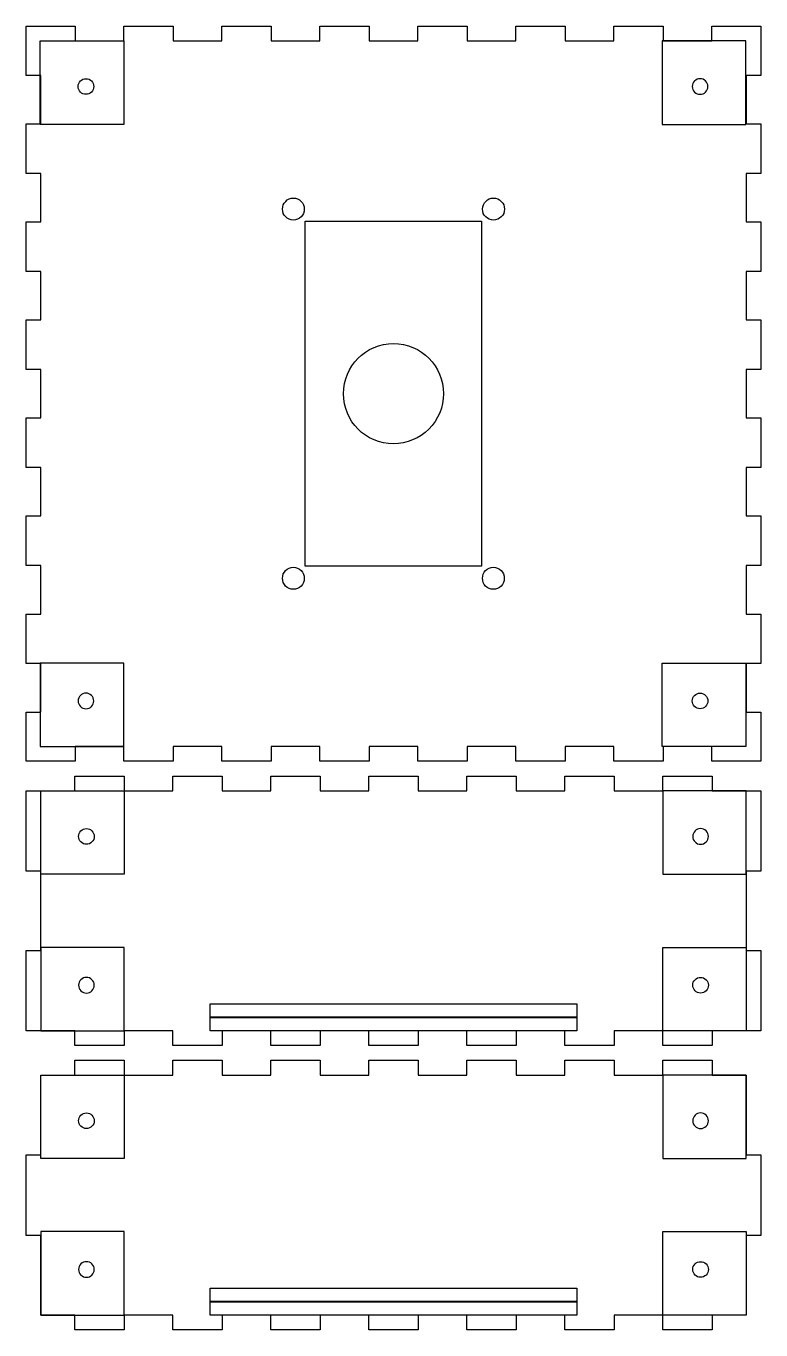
# Model space of a CAD drawing. Extents: x 632 to 955, y 370 to 653.
# Drawn here: x 632.2 to 792.2, y 369.7 to 653.4 of the extents above; entities that cross this region are included whole.
import ezdxf

# ---------------------------------------------------------------- set-up
doc = ezdxf.new("R2010")
doc.units = 0
doc.layers.add('Calque_1', color=7, linetype='CONTINUOUS')

msp = doc.modelspace()

# ---------------------------------------------------------------- linework, layer by layer
at = {"layer": 'Calque_1', "color": 1}
for p, q in [((632.15911, 653.440006), (642.879123, 653.440006)), ((632.15911, 642.720021), (632.15911, 653.440006)), ((642.879123, 653.440006), (642.879123, 650.240001)), ((653.439117, 650.240001), (653.439117, 653.440006)), ((653.439117, 653.440006), (664.212442, 653.440006)), ((664.212442, 653.440006), (664.212442, 650.240001)), ((674.772435, 650.240001), (674.772435, 653.440006)), ((674.772435, 653.440006), (685.54576, 653.440006)), ((685.54576, 653.440006), (685.54576, 650.240001)), ((696.105782, 650.240001), (696.105782, 653.440006)), ((696.105782, 653.440006), (706.879107, 653.440006)), ((706.879107, 653.440006), (706.879107, 650.240001)), ((717.4391, 650.240001), (717.4391, 653.440006)), ((717.4391, 653.440006), (728.212454, 653.440006)), ((728.212454, 653.440006), (728.212454, 650.240001)), ((738.772447, 650.240001), (738.772447, 653.440006)), ((738.772447, 653.440006), (749.545772, 653.440006)), ((749.545772, 653.440006), (749.545772, 650.240001)), ((760.105765, 650.240001), (760.105765, 653.440006)), ((760.105765, 653.440006), (770.879119, 653.440006)), ((770.879119, 653.440006), (770.879119, 650.240001)), ((781.439112, 650.240001), (781.439112, 653.440006)), ((781.439112, 653.440006), (792.159097, 653.440006)), ((792.159097, 653.440006), (792.159097, 642.720021)), ((642.879123, 650.240001), (653.439117, 650.240001)), ((664.212442, 650.240001), (674.772435, 650.240001)), ((685.54576, 650.240001), (696.105782, 650.240001)), ((706.879107, 650.240001), (717.4391, 650.240001)), ((728.212454, 650.240001), (738.772447, 650.240001)), ((749.545772, 650.240001), (760.105765, 650.240001)), ((770.879119, 650.240001), (781.439112, 650.240001)), ((635.359115, 642.720021), (632.15911, 642.720021)), ((635.359115, 632.160008), (635.359115, 642.720021)), ((792.159097, 642.720021), (788.959092, 642.720021)), ((788.959092, 642.720021), (788.959092, 632.160008)), ((645.202427, 638.589976), (645.202427, 638.589976)), ((778.902461, 638.589988), (778.902461, 638.589988)), ((632.15911, 621.386674), (632.15911, 632.160008)), ((632.15911, 632.160008), (635.359115, 632.160008)), ((788.959092, 632.160008), (792.159097, 632.160008)), ((792.159097, 632.160008), (792.159097, 621.386674)), ((635.359115, 621.386674), (632.15911, 621.386674)), ((635.359115, 610.826673), (635.359115, 621.386674)), ((792.159097, 621.386674), (788.959092, 621.386674)), ((788.959092, 621.386674), (788.959092, 610.826673)), ((692.728414, 613.604111), (692.728414, 613.604111)), ((736.331916, 613.604111), (736.331916, 613.604111)), ((632.15911, 600.053342), (632.15911, 610.826673)), ((632.15911, 610.826673), (635.359115, 610.826673)), ((788.959092, 610.826673), (792.159097, 610.826673)), ((792.159097, 610.826673), (792.159097, 600.053342)), ((635.359115, 600.053342), (632.15911, 600.053342)), ((635.359115, 589.49334), (635.359115, 600.053342)), ((792.159097, 600.053342), (788.959092, 600.053342)), ((788.959092, 600.053342), (788.959092, 589.49334)), ((632.15911, 578.720006), (632.15911, 589.49334)), ((632.15911, 589.49334), (635.359115, 589.49334)), ((788.959092, 589.49334), (792.159097, 589.49334)), ((792.159097, 589.49334), (792.159097, 578.720006)), ((635.359115, 578.720006), (632.15911, 578.720006)), ((635.359115, 568.160007), (635.359115, 578.720006)), ((792.159097, 578.720006), (788.959092, 578.720006)), ((788.959092, 578.720006), (788.959092, 568.160007)), ((723.05909, 573.439996), (723.05909, 573.439996)), ((632.15911, 557.386674), (632.15911, 568.160007)), ((632.15911, 568.160007), (635.359115, 568.160007)), ((788.959092, 568.160007), (792.159097, 568.160007)), ((792.159097, 568.160007), (792.159097, 557.386674)), ((635.359115, 557.386674), (632.15911, 557.386674)), ((635.359115, 546.826675), (635.359115, 557.386674)), ((792.159097, 557.386674), (788.959092, 557.386674)), ((788.959092, 557.386674), (788.959092, 546.826675)), ((632.15911, 536.053341), (632.15911, 546.826675)), ((632.15911, 546.826675), (635.359115, 546.826675)), ((788.959092, 546.826675), (792.159097, 546.826675)), ((792.159097, 546.826675), (792.159097, 536.053341)), ((635.359115, 536.053341), (632.15911, 536.053341)), ((635.359115, 525.493342), (635.359115, 536.053341)), ((792.159097, 536.053341), (788.959092, 536.053341)), ((788.959092, 536.053341), (788.959092, 525.493342)), ((692.725903, 533.275908), (692.725903, 533.275908)), ((736.271521, 533.275908), (736.271521, 533.275908)), ((632.15911, 514.720009), (632.15911, 525.493342)), ((632.15911, 525.493342), (635.359115, 525.493342)), ((788.959092, 525.493342), (792.159097, 525.493342)), ((792.159097, 525.493342), (792.159097, 514.720009)), ((635.359115, 514.720009), (632.15911, 514.720009)), ((635.359115, 504.16001), (635.359115, 514.720009)), ((792.159097, 514.720009), (788.959092, 514.720009)), ((788.959092, 514.720009), (788.959092, 504.16001)), ((645.202415, 508.290037), (645.202415, 508.290037)), ((778.902504, 508.29005), (778.902504, 508.29005)), ((632.15911, 493.440011), (632.15911, 504.16001)), ((632.15911, 504.16001), (635.359115, 504.16001)), ((788.959092, 504.16001), (792.159097, 504.16001)), ((792.159097, 504.16001), (792.159097, 493.440011)), ((653.439117, 496.64001), (642.879123, 496.64001)), ((642.879123, 496.64001), (642.879123, 493.440011)), ((653.439117, 493.440011), (653.439117, 496.64001)), ((674.772435, 496.64001), (664.212442, 496.64001)), ((664.212442, 496.64001), (664.212442, 493.440011)), ((674.772435, 493.440011), (674.772435, 496.64001)), ((696.105782, 496.64001), (685.54576, 496.64001)), ((685.54576, 496.64001), (685.54576, 493.440011)), ((696.105782, 493.440011), (696.105782, 496.64001)), ((717.4391, 496.64001), (706.879107, 496.64001)), ((706.879107, 496.64001), (706.879107, 493.440011)), ((717.4391, 493.440011), (717.4391, 496.64001)), ((738.772447, 496.64001), (728.212454, 496.64001)), ((728.212454, 496.64001), (728.212454, 493.440011)), ((738.772447, 493.440011), (738.772447, 496.64001)), ((760.105765, 496.64001), (749.545772, 496.64001)), ((749.545772, 496.64001), (749.545772, 493.440011)), ((760.105765, 493.440011), (760.105765, 496.64001)), ((781.439112, 496.64001), (770.879119, 496.64001)), ((770.879119, 496.64001), (770.879119, 493.440011)), ((781.439112, 493.440011), (781.439112, 496.64001)), ((642.879123, 493.440011), (632.15911, 493.440011)), ((664.212442, 493.440011), (653.439117, 493.440011)), ((685.54576, 493.440011), (674.772435, 493.440011)), ((706.879107, 493.440011), (696.105782, 493.440011)), ((728.212454, 493.440011), (717.4391, 493.440011)), ((749.545772, 493.440011), (738.772447, 493.440011)), ((770.879119, 493.440011), (760.105765, 493.440011)), ((792.159097, 493.440011), (781.439112, 493.440011)), ((642.772415, 487.039987), (642.772415, 490.239986)), ((642.772415, 490.239986), (653.54574, 490.239986)), ((653.54574, 490.239986), (653.54574, 487.039987)), ((664.105734, 487.039987), (664.105734, 490.239986)), ((664.105734, 490.239986), (674.879087, 490.239986)), ((674.879087, 490.239986), (674.879087, 487.039987)), ((685.43908, 487.039987), (685.43908, 490.239986)), ((685.43908, 490.239986), (696.212405, 490.239986)), ((696.212405, 490.239986), (696.212405, 487.039987)), ((706.772399, 487.039987), (706.772399, 490.239986)), ((706.772399, 490.239986), (717.545752, 490.239986)), ((717.545752, 490.239986), (717.545752, 487.039987)), ((728.105745, 487.039987), (728.105745, 490.239986)), ((728.105745, 490.239986), (738.87907, 490.239986)), ((738.87907, 490.239986), (738.87907, 487.039987)), ((749.439092, 487.039987), (749.439092, 490.239986)), ((749.439092, 490.239986), (760.212417, 490.239986)), ((760.212417, 490.239986), (760.212417, 487.039987)), ((770.77241, 487.039987), (770.77241, 490.239986)), ((770.77241, 490.239986), (781.545736, 490.239986)), ((781.545736, 490.239986), (781.545736, 487.039987)), ((632.159082, 487.039987), (642.772415, 487.039987)), ((632.159082, 469.564432), (632.159082, 487.039987)), ((653.54574, 487.039987), (664.105734, 487.039987)), ((674.879087, 487.039987), (685.43908, 487.039987)), ((696.212405, 487.039987), (706.772399, 487.039987)), ((717.545752, 487.039987), (728.105745, 487.039987)), ((738.87907, 487.039987), (749.439092, 487.039987)), ((760.212417, 487.039987), (770.77241, 487.039987)), ((781.545736, 487.039987), (792.159069, 487.039987)), ((792.159069, 487.039987), (792.159069, 469.564432)), ((645.309071, 475.389961), (645.309071, 475.389961)), ((779.009104, 475.389974), (779.009104, 475.389974)), ((635.359087, 469.564432), (632.159082, 469.564432)), ((635.359087, 452.248877), (635.359087, 469.564432)), ((792.159069, 469.564432), (788.959064, 469.564432)), ((788.959064, 469.564432), (788.959064, 452.248877)), ((632.159082, 434.773321), (632.159082, 452.248877)), ((632.159082, 452.248877), (635.359087, 452.248877)), ((788.959064, 452.248877), (792.159069, 452.248877)), ((792.159069, 452.248877), (792.159069, 434.773321)), ((645.309059, 446.423332), (645.309059, 446.423332)), ((779.009148, 446.423384), (779.009148, 446.423384)), ((672.209088, 440.673322), (752.109085, 440.673322)), ((672.209088, 437.773322), (672.209088, 440.673322)), ((752.109085, 440.673322), (752.109085, 437.773322)), ((752.109085, 437.773322), (672.209088, 437.773322)), ((642.772415, 434.773321), (632.159082, 434.773321)), ((642.772415, 431.573319), (642.772415, 434.773321)), ((664.105734, 434.773321), (653.54574, 434.773321)), ((653.54574, 434.773321), (653.54574, 431.573319)), ((664.105734, 431.573319), (664.105734, 434.773321)), ((685.43908, 434.773321), (674.879087, 434.773321)), ((674.879087, 434.773321), (674.879087, 431.573319)), ((685.43908, 431.573319), (685.43908, 434.773321)), ((706.772399, 434.773321), (696.212405, 434.773321)), ((696.212405, 434.773321), (696.212405, 431.573319)), ((706.772399, 431.573319), (706.772399, 434.773321)), ((728.105745, 434.773321), (717.545752, 434.773321)), ((717.545752, 434.773321), (717.545752, 431.573319)), ((728.105745, 431.573319), (728.105745, 434.773321)), ((749.439092, 434.773321), (738.87907, 434.773321)), ((738.87907, 434.773321), (738.87907, 431.573319)), ((749.439092, 431.573319), (749.439092, 434.773321)), ((770.77241, 434.773321), (760.212417, 434.773321)), ((760.212417, 434.773321), (760.212417, 431.573319)), ((770.77241, 431.573319), (770.77241, 434.773321)), ((792.159069, 434.773321), (781.545736, 434.773321)), ((781.545736, 434.773321), (781.545736, 431.573319)), ((653.54574, 431.573319), (642.772415, 431.573319)), ((674.879087, 431.573319), (664.105734, 431.573319)), ((696.212405, 431.573319), (685.43908, 431.573319)), ((717.545752, 431.573319), (706.772399, 431.573319)), ((738.87907, 431.573319), (728.105745, 431.573319)), ((760.212417, 431.573319), (749.439092, 431.573319)), ((781.545736, 431.573319), (770.77241, 431.573319)), ((642.772443, 425.173349), (642.772443, 428.373348)), ((642.772443, 428.373348), (653.545768, 428.373348)), ((653.545768, 428.373348), (653.545768, 425.173349)), ((664.105762, 425.173349), (664.105762, 428.373348)), ((664.105762, 428.373348), (674.879115, 428.373348)), ((674.879115, 428.373348), (674.879115, 425.173349)), ((685.439108, 425.173349), (685.439108, 428.373348)), ((685.439108, 428.373348), (696.212434, 428.373348)), ((696.212434, 428.373348), (696.212434, 425.173349)), ((706.772427, 425.173349), (706.772427, 428.373348)), ((706.772427, 428.373348), (717.54578, 428.373348)), ((717.54578, 428.373348), (717.54578, 425.173349)), ((728.105774, 425.173349), (728.105774, 428.373348)), ((728.105774, 428.373348), (738.879099, 428.373348)), ((738.879099, 428.373348), (738.879099, 425.173349)), ((749.43912, 425.173349), (749.43912, 428.373348)), ((749.43912, 428.373348), (760.212445, 428.373348)), ((760.212445, 428.373348), (760.212445, 425.173349)), ((770.772439, 425.173349), (770.772439, 428.373348)), ((770.772439, 428.373348), (781.545764, 428.373348)), ((781.545764, 428.373348), (781.545764, 425.173349)), ((635.359115, 425.173349), (642.772443, 425.173349)), ((635.359115, 407.80446), (635.359115, 425.173349)), ((653.545768, 425.173349), (664.105762, 425.173349)), ((674.879115, 425.173349), (685.439108, 425.173349)), ((696.212434, 425.173349), (706.772427, 425.173349)), ((717.54578, 425.173349), (728.105774, 425.173349)), ((738.879099, 425.173349), (749.43912, 425.173349)), ((760.212445, 425.173349), (770.772439, 425.173349)), ((781.545764, 425.173349), (788.959092, 425.173349)), ((788.959092, 425.173349), (788.959092, 407.80446)), ((645.309079, 413.523318), (645.309079, 413.523318)), ((779.009141, 413.52333), (779.009141, 413.52333)), ((632.15911, 390.27557), (632.15911, 407.80446)), ((632.15911, 407.80446), (635.359115, 407.80446)), ((788.959092, 407.80446), (792.159097, 407.80446)), ((792.159097, 407.80446), (792.159097, 390.27557)), ((635.359115, 390.27557), (632.15911, 390.27557)), ((635.359115, 372.906685), (635.359115, 390.27557)), ((792.159097, 390.27557), (788.959092, 390.27557)), ((788.959092, 390.27557), (788.959092, 372.906685)), ((645.309067, 384.556705), (645.309067, 384.556705)), ((779.009128, 384.556712), (779.009128, 384.556712)), ((672.209116, 378.806686), (752.109113, 378.806686)), ((672.209116, 375.906686), (672.209116, 378.806686)), ((752.109113, 378.806686), (752.109113, 375.906686)), ((752.109113, 375.906686), (672.209116, 375.906686)), ((642.772443, 372.906685), (635.359115, 372.906685)), ((642.772443, 369.706683), (642.772443, 372.906685)), ((664.105762, 372.906685), (653.545768, 372.906685)), ((653.545768, 372.906685), (653.545768, 369.706683)), ((664.105762, 369.706683), (664.105762, 372.906685)), ((685.439108, 372.906685), (674.879115, 372.906685)), ((674.879115, 372.906685), (674.879115, 369.706683)), ((685.439108, 369.706683), (685.439108, 372.906685)), ((706.772427, 372.906685), (696.212434, 372.906685)), ((696.212434, 372.906685), (696.212434, 369.706683)), ((706.772427, 369.706683), (706.772427, 372.906685)), ((728.105774, 372.906685), (717.54578, 372.906685)), ((717.54578, 372.906685), (717.54578, 369.706683)), ((728.105774, 369.706683), (728.105774, 372.906685)), ((749.43912, 372.906685), (738.879099, 372.906685)), ((738.879099, 372.906685), (738.879099, 369.706683)), ((749.43912, 369.706683), (749.43912, 372.906685)), ((770.772439, 372.906685), (760.212445, 372.906685)), ((760.212445, 372.906685), (760.212445, 369.706683)), ((770.772439, 369.706683), (770.772439, 372.906685)), ((788.959092, 372.906685), (781.545764, 372.906685)), ((781.545764, 372.906685), (781.545764, 369.706683)), ((653.545768, 369.706683), (642.772443, 369.706683)), ((674.879115, 369.706683), (664.105762, 369.706683)), ((696.212434, 369.706683), (685.439108, 369.706683)), ((717.54578, 369.706683), (706.772427, 369.706683)), ((738.879099, 369.706683), (728.105774, 369.706683)), ((760.212445, 369.706683), (749.43912, 369.706683)), ((781.545764, 369.706683), (770.772439, 369.706683))]:
    msp.add_line(p, q, dxfattribs=at)
at = {"layer": 'Calque_1', "color": 3}
for p, q in [((635.252435, 650.240001), (653.439117, 650.240001)), ((635.252435, 632.053291), (635.252435, 650.240001)), ((653.439117, 650.240001), (653.439117, 632.053291)), ((788.852453, 650.240014), (770.665772, 650.240014)), ((770.665772, 650.240014), (770.665772, 632.053304)), ((788.852453, 632.053304), (788.852453, 650.240014)), ((653.439117, 632.053291), (635.252435, 632.053291)), ((770.665772, 632.053304), (788.852453, 632.053304)), ((692.925885, 611.004083), (731.331926, 611.004083)), ((692.925885, 535.87588), (692.925885, 611.004083)), ((731.331926, 611.004083), (731.331926, 535.87588)), ((731.331926, 535.87588), (692.925885, 535.87588)), ((653.439104, 514.826721), (635.252423, 514.826721)), ((635.252423, 514.826721), (635.252423, 496.640012)), ((653.439104, 496.640012), (653.439104, 514.826721)), ((770.665815, 496.640024), (770.665815, 514.826734)), ((770.665815, 514.826734), (788.852497, 514.826734)), ((788.852497, 514.826734), (788.852497, 496.640024)), ((635.252423, 496.640012), (653.439104, 496.640012)), ((788.852497, 496.640024), (770.665815, 496.640024)), ((635.359079, 487.039987), (653.54576, 487.039987)), ((635.359079, 468.853277), (635.359079, 487.039987)), ((653.54576, 487.039987), (653.54576, 468.853277)), ((788.959097, 487.039999), (770.772415, 487.039999)), ((770.772415, 487.039999), (770.772415, 468.85329)), ((788.959097, 468.85329), (788.959097, 487.039999)), ((653.54576, 468.853277), (635.359079, 468.853277)), ((770.772415, 468.85329), (788.959097, 468.85329)), ((653.545747, 452.960016), (635.359066, 452.960016)), ((635.359066, 452.960016), (635.359066, 434.773306)), ((653.545747, 434.773306), (653.545747, 452.960016)), ((770.772459, 434.773358), (770.772459, 452.960068)), ((770.772459, 452.960068), (788.959141, 452.960068)), ((788.959141, 452.960068), (788.959141, 434.773358)), ((672.209088, 437.673326), (752.109076, 437.673326)), ((672.209088, 434.773326), (672.209088, 437.673326)), ((752.109076, 437.673326), (752.109076, 434.773326)), ((635.359066, 434.773306), (653.545747, 434.773306)), ((752.109076, 434.773326), (672.209088, 434.773326)), ((788.959141, 434.773358), (770.772459, 434.773358)), ((635.359087, 425.173344), (653.545768, 425.173344)), ((635.359087, 406.986633), (635.359087, 425.173344)), ((653.545768, 425.173344), (653.545768, 406.986633)), ((788.959133, 425.173356), (770.772452, 425.173356)), ((770.772452, 425.173356), (770.772452, 406.986646)), ((788.959133, 406.986646), (788.959133, 425.173356)), ((653.545768, 406.986633), (635.359087, 406.986633)), ((770.772452, 406.986646), (788.959133, 406.986646)), ((653.545755, 391.093389), (635.359074, 391.093389)), ((635.359074, 391.093389), (635.359074, 372.90668)), ((653.545755, 372.90668), (653.545755, 391.093389)), ((770.772439, 372.906687), (770.772439, 391.093397)), ((770.772439, 391.093397), (788.959121, 391.093397)), ((788.959121, 391.093397), (788.959121, 372.906687)), ((672.209116, 375.806689), (752.109104, 375.806689)), ((672.209116, 372.906689), (672.209116, 375.806689)), ((752.109104, 375.806689), (752.109104, 372.906689)), ((635.359074, 372.90668), (653.545755, 372.90668)), ((752.109104, 372.906689), (672.209116, 372.906689)), ((788.959121, 372.906687), (770.772439, 372.906687))]:
    msp.add_line(p, q, dxfattribs=at)
at = {"layer": 'Calque_1', "color": 1}
for points in [[(643.502434, 640.289998), (643.502437, 641.228877), (644.263548, 641.989988), (645.202427, 641.989991)], [(645.202427, 641.989991), (646.141307, 641.989988), (646.902418, 641.228877), (646.902421, 640.289998)], [(778.902461, 641.990004), (777.963581, 641.99), (777.20247, 641.228889), (777.202467, 640.29001)], [(780.602454, 640.29001), (780.602451, 641.228889), (779.84134, 641.99), (778.902461, 641.990004)], [(644.000342, 639.087904), (643.681531, 639.40672), (643.502428, 639.839127), (643.502434, 640.289998)], [(645.202427, 638.589976), (644.751557, 638.589977), (644.319153, 638.769088), (644.000342, 639.087904)], [(646.404513, 639.087904), (646.085702, 638.769088), (645.653298, 638.589977), (645.202427, 638.589976)], [(646.902421, 640.289998), (646.902427, 639.839127), (646.723324, 639.40672), (646.404513, 639.087904)], [(777.202467, 640.29001), (777.202461, 639.839139), (777.381564, 639.406733), (777.700375, 639.087917)], [(777.700375, 639.087917), (778.019186, 638.7691), (778.45159, 638.58999), (778.902461, 638.589988)], [(778.902461, 638.589988), (779.353331, 638.58999), (779.785735, 638.7691), (780.104546, 639.087917)], [(780.104546, 639.087917), (780.423357, 639.406733), (780.60246, 639.839139), (780.602454, 640.29001)], [(688.682912, 615.301167), (689.127339, 615.751252), (689.730111, 616.004105), (690.358623, 616.004101)], [(690.358623, 616.004101), (691.66742, 616.004094), (692.728409, 614.929586), (692.728414, 613.604111)], [(731.531909, 613.604111), (731.531915, 614.929587), (732.606423, 616.004095), (733.931898, 616.004101)], [(733.931898, 616.004101), (734.568419, 616.004106), (735.178872, 615.751253), (735.628963, 615.301167)], [(688.682902, 611.907038), (688.238473, 612.357129), (687.988798, 612.967586), (687.988803, 613.604111)], [(687.988803, 613.604111), (687.988805, 614.240632), (688.238484, 614.851081), (688.682912, 615.301167)], [(692.728414, 613.604111), (692.728419, 612.967591), (692.478748, 612.357139), (692.034325, 611.907048)], [(732.234843, 611.907047), (731.784757, 612.357138), (731.531904, 612.967591), (731.531909, 613.604111)], [(735.628963, 615.301167), (736.079053, 614.851082), (736.331913, 614.240632), (736.331916, 613.604111)], [(736.331916, 613.604111), (736.331921, 612.967586), (736.079064, 612.357129), (735.628972, 611.907037)], [(690.358623, 611.204094), (689.730106, 611.204089), (689.12733, 611.456946), (688.682902, 611.907038)], [(692.034325, 611.907048), (691.589903, 611.456957), (690.987135, 611.204097), (690.358623, 611.204094)], [(733.931898, 611.204094), (733.295378, 611.204097), (732.684928, 611.456957), (732.234843, 611.907047)], [(735.628972, 611.907037), (735.178881, 611.456946), (734.568424, 611.204089), (733.931898, 611.204094)], [(701.259089, 573.439996), (701.259097, 579.459889), (706.139182, 584.339974), (712.159075, 584.339982)], [(712.159075, 584.339982), (718.178979, 584.33999), (723.059082, 579.4599), (723.05909, 573.439996)], [(712.159075, 562.539981), (706.139171, 562.539989), (701.259081, 567.420092), (701.259089, 573.439996)], [(723.05909, 573.439996), (723.059094, 570.549131), (721.910704, 567.776667), (719.866554, 565.732517)], [(719.866554, 565.732517), (717.822404, 563.688367), (715.04994, 562.539977), (712.159075, 562.539981)], [(687.986291, 533.275908), (687.986297, 534.601382), (689.047285, 535.675891), (690.356083, 535.675897)], [(690.356083, 535.675897), (690.984595, 535.675902), (691.587366, 535.423049), (692.031794, 534.972963)], [(692.031794, 534.972963), (692.476221, 534.522878), (692.7259, 533.912428), (692.725903, 533.275908)], [(731.531909, 533.275908), (731.531912, 533.912428), (731.78159, 534.522878), (732.226018, 534.972963)], [(732.226018, 534.972963), (732.670445, 535.423049), (733.273217, 535.675902), (733.901729, 535.675897)], [(733.901729, 535.675897), (735.210527, 535.675891), (736.271515, 534.601382), (736.271521, 533.275908)], [(690.356083, 530.875918), (689.047285, 530.875924), (687.986297, 531.950433), (687.986291, 533.275908)], [(692.031794, 531.578852), (691.587366, 531.128767), (690.984595, 530.875914), (690.356083, 530.875918)], [(692.725903, 533.275908), (692.7259, 532.639387), (692.476221, 532.028938), (692.031794, 531.578852)], [(732.226018, 531.578852), (731.78159, 532.028938), (731.531912, 532.639387), (731.531909, 533.275908)], [(733.901729, 530.875918), (733.273217, 530.875914), (732.670445, 531.128767), (732.226018, 531.578852)], [(736.271521, 533.275908), (736.271515, 531.950433), (735.210527, 530.875924), (733.901729, 530.875918)], [(645.202415, 508.290037), (644.751544, 508.290035), (644.319141, 508.110925), (644.00033, 507.792109)], [(646.4045, 507.792109), (646.085689, 508.110925), (645.653286, 508.290035), (645.202415, 508.290037)], [(777.700419, 507.792121), (778.01923, 508.110938), (778.451634, 508.290048), (778.902504, 508.29005)], [(778.902504, 508.29005), (779.353375, 508.290048), (779.785779, 508.110938), (780.10459, 507.792121)], [(644.00033, 507.792109), (643.681518, 507.473292), (643.502415, 507.040886), (643.502421, 506.590015)], [(643.502421, 506.590015), (643.502425, 505.651136), (644.263536, 504.890025), (645.202415, 504.890021)], [(645.202415, 504.890021), (646.141294, 504.890025), (646.902405, 505.651136), (646.902408, 506.590015)], [(646.902408, 506.590015), (646.902414, 507.040886), (646.723311, 507.473292), (646.4045, 507.792109)], [(777.202511, 506.590028), (777.202505, 507.040899), (777.381608, 507.473305), (777.700419, 507.792121)], [(778.902504, 504.890034), (777.963625, 504.890037), (777.202514, 505.651149), (777.202511, 506.590028)], [(780.602498, 506.590028), (780.602495, 505.651149), (779.841384, 504.890037), (778.902504, 504.890034)], [(780.10459, 507.792121), (780.423401, 507.473305), (780.602504, 507.040899), (780.602498, 506.590028)], [(644.106986, 475.887889), (643.788175, 476.206706), (643.609072, 476.639112), (643.609077, 477.089983)], [(643.609077, 477.089983), (643.609081, 478.028862), (644.370192, 478.789973), (645.309071, 478.789977)], [(645.309071, 478.789977), (646.24795, 478.789973), (647.009061, 478.028862), (647.009065, 477.089983)], [(647.009065, 477.089983), (647.009071, 476.639112), (646.829968, 476.206706), (646.511156, 475.887889)], [(777.309111, 477.089996), (777.309105, 476.639125), (777.488208, 476.206718), (777.807019, 475.887902)], [(779.009104, 478.789989), (778.070225, 478.789986), (777.309114, 478.028875), (777.309111, 477.089996)], [(780.709098, 477.089996), (780.709095, 478.028875), (779.947984, 478.789986), (779.009104, 478.789989)], [(780.21119, 475.887902), (780.530001, 476.206718), (780.709104, 476.639125), (780.709098, 477.089996)], [(645.309071, 475.389961), (644.8582, 475.389963), (644.425797, 475.569073), (644.106986, 475.887889)], [(646.511156, 475.887889), (646.192345, 475.569073), (645.759942, 475.389963), (645.309071, 475.389961)], [(777.807019, 475.887902), (778.12583, 475.569086), (778.558234, 475.389975), (779.009104, 475.389974)], [(779.009104, 475.389974), (779.459975, 475.389975), (779.892378, 475.569086), (780.21119, 475.887902)], [(644.106973, 445.925403), (643.788162, 445.606587), (643.609059, 445.174181), (643.609065, 444.72331)], [(645.309059, 446.423332), (644.858188, 446.42333), (644.425784, 446.24422), (644.106973, 445.925403)], [(646.511144, 445.925403), (646.192333, 446.24422), (645.759929, 446.42333), (645.309059, 446.423332)], [(647.009052, 444.72331), (647.009058, 445.174181), (646.829955, 445.606587), (646.511144, 445.925403)], [(777.309154, 444.723362), (777.309149, 445.174233), (777.488252, 445.606639), (777.807063, 445.925455)], [(777.807063, 445.925455), (778.125874, 446.244272), (778.558277, 446.423382), (779.009148, 446.423384)], [(779.009148, 446.423384), (779.460019, 446.423382), (779.892422, 446.244272), (780.211233, 445.925455)], [(780.211233, 445.925455), (780.530045, 445.606639), (780.709148, 445.174233), (780.709142, 444.723362)], [(643.609065, 444.72331), (643.609068, 443.784431), (644.370179, 443.02332), (645.309059, 443.023316)], [(645.309059, 443.023316), (646.247938, 443.02332), (647.009049, 443.784431), (647.009052, 444.72331)], [(779.009148, 443.023368), (778.070269, 443.023372), (777.309158, 443.784483), (777.309154, 444.723362)], [(780.709142, 444.723362), (780.709138, 443.784483), (779.948027, 443.023372), (779.009148, 443.023368)], [(644.106994, 414.021246), (643.788183, 414.340063), (643.60908, 414.772469), (643.609085, 415.22334)], [(643.609085, 415.22334), (643.609089, 416.162219), (644.3702, 416.92333), (645.309079, 416.923333)], [(645.309079, 416.923333), (646.247958, 416.92333), (647.009069, 416.162219), (647.009073, 415.22334)], [(647.009073, 415.22334), (647.009079, 414.772469), (646.829976, 414.340063), (646.511164, 414.021246)], [(777.309147, 415.223352), (777.309141, 414.772482), (777.488244, 414.340075), (777.807055, 414.021259)], [(779.009141, 416.923346), (778.070261, 416.923343), (777.30915, 416.162231), (777.309147, 415.223352)], [(780.709134, 415.223352), (780.709131, 416.162231), (779.94802, 416.923343), (779.009141, 416.923346)], [(780.211226, 414.021259), (780.530037, 414.340075), (780.70914, 414.772482), (780.709134, 415.223352)], [(645.309079, 413.523318), (644.858208, 413.523319), (644.425805, 413.70243), (644.106994, 414.021246)], [(646.511164, 414.021246), (646.192353, 413.70243), (645.75995, 413.523319), (645.309079, 413.523318)], [(777.807055, 414.021259), (778.125866, 413.702442), (778.55827, 413.523332), (779.009141, 413.52333)], [(779.009141, 413.52333), (779.460011, 413.523332), (779.892415, 413.702442), (780.211226, 414.021259)], [(644.106981, 384.058777), (643.78817, 383.739961), (643.609067, 383.307554), (643.609073, 382.856683)], [(645.309067, 384.556705), (644.858196, 384.556704), (644.425792, 384.377593), (644.106981, 384.058777)], [(646.511152, 384.058777), (646.192341, 384.377593), (645.759937, 384.556704), (645.309067, 384.556705)], [(647.00906, 382.856683), (647.009066, 383.307554), (646.829963, 383.739961), (646.511152, 384.058777)], [(777.309134, 382.85669), (777.309128, 383.307561), (777.488232, 383.739968), (777.807043, 384.058784)], [(777.807043, 384.058784), (778.125854, 384.3776), (778.558257, 384.556711), (779.009128, 384.556712)], [(779.009128, 384.556712), (779.459999, 384.556711), (779.892402, 384.3776), (780.211213, 384.058784)], [(780.211213, 384.058784), (780.530024, 383.739968), (780.709128, 383.307561), (780.709122, 382.85669)], [(643.609073, 382.856683), (643.609076, 381.917804), (644.370187, 381.156693), (645.309067, 381.15669)], [(645.309067, 381.15669), (646.247946, 381.156693), (647.009057, 381.917804), (647.00906, 382.856683)], [(779.009128, 381.156697), (778.070249, 381.1567), (777.309138, 381.917811), (777.309134, 382.85669)], [(780.709122, 382.85669), (780.709118, 381.917811), (779.948007, 381.1567), (779.009128, 381.156697)]]:
    msp.add_open_spline(points, degree=3, dxfattribs=at)

doc.saveas('drawing.dxf')
